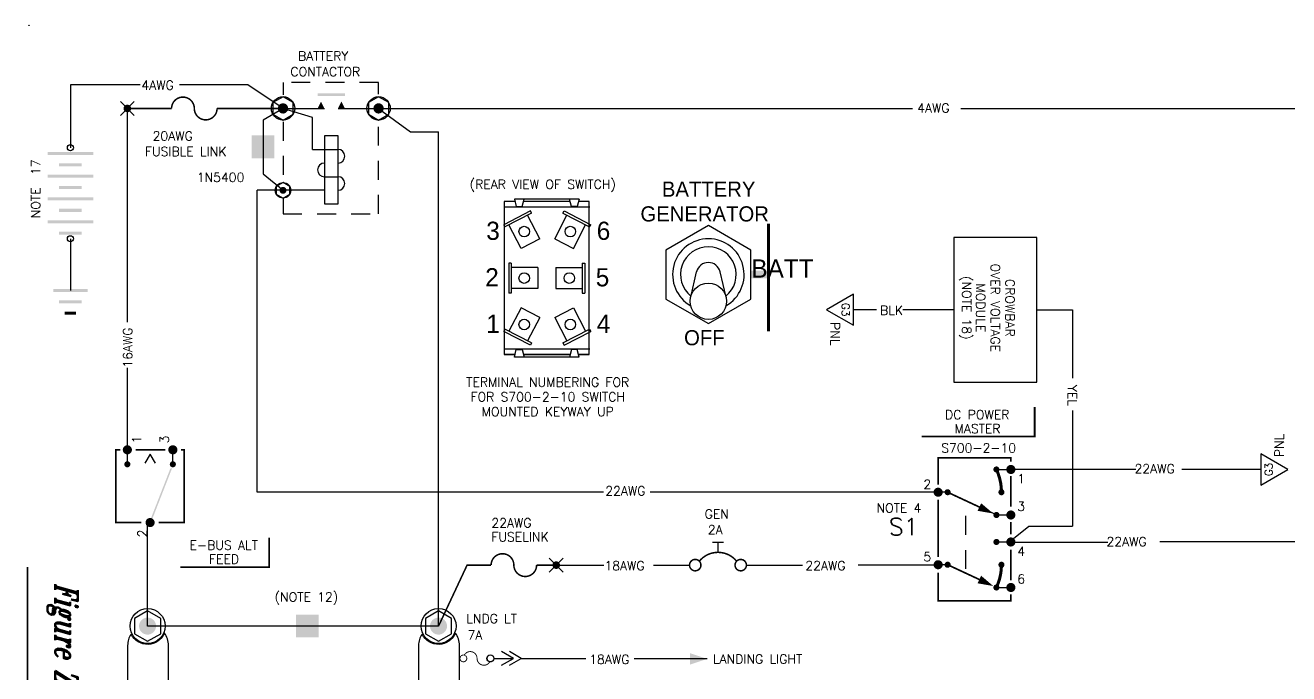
# Model space of a CAD drawing. Extents: x -1.8 to 13.7, y 0.6 to 9.7.
# Drawn here: x -1.78 to 6.55, y 5.38 to 9.66 of the extents above; entities that cross this region are included whole.
import ezdxf
from ezdxf.enums import TextEntityAlignment as Align

# ---------------------------------------------------------------- set-up
doc = ezdxf.new("R2010")
doc.units = 0
doc.header["$LTSCALE"] = 0.5
doc.header["$MEASUREMENT"] = 0
doc.linetypes.add('HIDDEN', pattern=[0.375, 0.25, -0.125])
doc.layers.get('0').update_dxf_attribs({"linetype": 'CONTINUOUS'})
doc.layers.add('INSETS', color=2, linetype='CONTINUOUS')
doc.styles.add('FUTURA', font='VELVET-L.SHX')
doc.styles.add('FUTURAV', font='VELVET-L.SHX')
doc.styles.add('ROMANT', font='romant.shx', dxfattribs={"width": 0.7, "oblique": 15})
doc.styles.get("Standard").update_dxf_attribs({"font": 'ROMANS.shx'})

# ---------------------------------------------------------------- blocks, each defined once
blk = doc.blocks.new('BBCP')
blk.add_line((0.2299438525270645, 0), (0.3566964805031532, 0))
at = {"color": 7}
for p, q in [((0.3552276689481992, 0), (0.2769986337626751, 0.04516555452281068)), ((0.2769986337626751, -0.04516555452281068), (0.3552276689481992, 0)), ((0.4073033976368174, 0), (0.3290743624512933, 0.04516555452281068)), ((0.3290743624512933, -0.04516555452281068), (0.4073033976368174, 0)), ((0.4073033976368174, 0), (0.8337464384351927, 0))]:
    blk.add_line(p, q, dxfattribs=at)
for points in [[(0.0366770296984944, 0.01951044453741702, 0.006000000000000001, 0.006000000000000001, 39.33880835951041), (0.03859916624609294, 0.01827240556744414, 0.006000000000000001, 0.006000000000000001, 39.33880835951041)], [(0.2007194449185601, -0.02012461179749891, 0.006000000000000001, 0.006000000000000001, -0.7914183192462256), (0.1154702213235623, 0, 0.006000000000000001, 0.006000000000000001, 0.7914183192462259), (0.03022099772856457, 0.02012461179749891, 0.006000000000000001, 0.006000000000000001, 0.7914183192462259)], [(0.2166770296984906, 0.01951044453741702, 0.006000000000000001, 0.006000000000000001, 39.33880835951041), (0.21859916624609, 0.01827240556744414, 0.006000000000000001, 0.006000000000000001, 39.33880835951041)]]:
    blk.add_lwpolyline(points, format="xyseb")
blk.add_circle((0.2025000000000023, 0), 0.02249999999999979)
blk = doc.blocks.new('BAT', base_point=(4.05, 6.75))
for centre in [(4.05, 6.75), (4.05, 6.15)]:
    blk.add_circle(centre, 0.02)
for points in [[(4.2, 6.702500000000001), (4.2, 6.7225), (3.9, 6.702500000000001), (3.9, 6.7225)], [(4.125, 6.6275), (4.125, 6.6475), (3.975, 6.6275), (3.975, 6.6475)], [(4.2, 6.5525), (4.2, 6.5725), (3.9, 6.5525), (3.9, 6.5725)], [(4.2, 6.402500000000001), (4.2, 6.4225), (3.9, 6.402500000000001), (3.9, 6.4225)], [(4.125, 6.4775), (4.125, 6.4975), (3.975, 6.4775), (3.975, 6.4975)], [(4.125, 6.327500000000001), (4.125, 6.3475), (3.975, 6.327500000000001), (3.975, 6.3475)], [(4.2, 6.2525), (4.2, 6.2725), (3.9, 6.2525), (3.9, 6.2725)], [(4.125, 6.1775), (4.125, 6.1975), (3.975, 6.1775), (3.975, 6.1975)]]:
    blk.add_trace(points)
blk = doc.blocks.new('GND', base_point=(5.399999999999999, 6.45))
for points in [[(5.2875, 6.46), (5.2875, 6.44), (5.5125, 6.46), (5.5125, 6.44)], [(5.325, 6.385), (5.325, 6.365), (5.475, 6.385), (5.475, 6.365)], [(5.4375, 6.29), (5.4375, 6.31), (5.3625, 6.29), (5.3625, 6.31)]]:
    blk.add_trace(points)
blk = doc.blocks.new('ARROWHEAD', base_point=(5.399999999999999, 17.1))
blk.add_lwpolyline([(5.399999999999999, 17.1, 0, 0.075, 0), (5.2875, 17.1, 0.075, 0.075, 0)], format="xyseb")
blk = doc.blocks.new('CB')
for points in [[(-0.02704903082498689, 0.02597306164975421, 0.01, 0.01, 0.4727572666355321), (-0.2729509691754153, 0.02597306164926749, 0.01, 0.01, 0.4727572666355321)], [(-0.1875, 0.1499999999999986, 0.01, 0.01, 0), (-0.1125000000000007, 0.1499999999999986, 0.01, 0.01, 0)], [(-0.1500000000000021, 0.08409902576697448, 0.01, 0.01, 0), (-0.1500000000000021, 0.1499999999999986, 0.01, 0.01, 0)], [(-0.3047399613886519, -0.03719923071831133, 0.01, 0.01, 273.9696988207883), (-0.3052825490245326, -0.0371260646420204, 0.01, 0.01, 273.9696988207883)], [(-0.005842398127015258, -0.03704208935961262, 0.01, 0.01, 692.0208592420624), (-0.006056408857205042, -0.03700770070883053, 0.01, 0.01, 692.0208592420624)]]:
    blk.add_lwpolyline(points, format="xyseb")
blk = doc.blocks.new('DIODE')
blk.add_lwpolyline([(0, 0, 0.15, 0.15, 0), (0, -0.02324600182806336, 0, 0.15, 0), (0, -0.1510990118823976, 0.15, 0.15, 0)], format="xyseb")
blk = doc.blocks.new('G3')
blk.add_lwpolyline([(-0.1029910085553745, 0), (3.552713678800501e-15, -0.1783856595406714), (0.1029910085553745, 0)], close=True)
blk.add_text('G3', height=0.04999999998).set_placement((3.552713678800501e-15, -0.07655123656131302), align=Align.CENTER)
blk.add_text('PNL', height=0.06).set_placement((0.08136636393703967, -0.1509795294095824))
blk = doc.blocks.new('DOT')
at = {"color": 7}
blk.add_lwpolyline([(-0.01249999999999929, 0, 0.025, 0.025, 1), (0.01249999999999929, 0, 0.025, 0.025, 1)], format="xyseb", close=True, dxfattribs=at)
blk = doc.blocks.new('SPLICE')
for p, q in [((-0.04540863766729331, -0.04540863766729331), (0.04540863766729686, 0.04540863766729331)), ((0.04540863766729331, -0.04540863766730041), (-0.04540863766729331, 0.04540863766729331))]:
    blk.add_line(p, q)
blk.add_blockref('DOT', (0, 0))
blk = doc.blocks.new('S1TL1-1')
for p, q in [((0.4445141521014904, 0.1499610244477418), (0.5397856955674101, 0.1499610244477418)), ((0.5119653413703986, 0), (0.4515705604017448, 0.03486894304990162)), ((0.4515705604017448, -0.03486894304990162), (0.5119653413703986, 0)), ((0.4445141521014904, -0.1500389755522571), (0.5397856955674101, -0.1500389755522562))]:
    blk.add_line(p, q)
for points in [[(0.0602143044325878, 0.05862001075687928, 0.0110390673, 0.0110390673, 0), (0.0602143044325878, 0.2250000000000005, 0.0110390673, 0.0110390673, 0), (0.5397856955674101, 0.2250000000000005, 0.0110390673, 0.0110390673, 0), (0.5397856955674101, 0.1963011701771764, 0.0110390673, 0.0110390673, 0)], [(0.5397856955674101, 0.09485189481485179, 0.0110390673, 0.0110390673, 0), (0.5397856955674101, -0.1008002790982019, 0.0110390673, 0.0110390673, 0)], [(0.0602143044325878, -0.0573220182286347, 0.0110390673, 0.0110390673, 0), (0.0602143044325878, -0.2250000000000005, 0.0110390673, 0.0110390673, 0), (0.5397856955674101, -0.2250000000000005, 0.0110390673, 0.0110390673, 0), (0.5397856955674101, -0.204665013397725, 0.0110390673, 0.0110390673, 0)]]:
    blk.add_lwpolyline(points, format="xyseb")
at = {"color": 7}
for points in [[(0.4345141521014888, 0.1499610244477418, 0.02, 0.02, 1), (0.4545141521014919, 0.1499610244477418, 0.02, 0.02, 1)], [(0.5247856955674095, 0.1499610244477418, 0.03, 0.03, 1), (0.5547856955674106, 0.1499610244477418, 0.03, 0.03, 1)], [(0.04521430443258723, 0, 0.03, 0.03, 1), (0.07521430443258836, 0, 0.03, 0.03, 1)], [(0.4345141521014888, -0.1500389755522571, 0.02, 0.02, 1), (0.4545141521014919, -0.1500389755522571, 0.02, 0.02, 1)], [(0.5247856955674095, -0.1500389755522562, 0.03, 0.03, 1), (0.5547856955674106, -0.1500389755522562, 0.03, 0.03, 1)]]:
    blk.add_lwpolyline(points, format="xyseb", close=True, dxfattribs=at)
blk.add_lwpolyline([(0.0602143044325878, 0, 0.01, 0.01, 0), (0.3393640304037149, -0.1087973698849014, 0.06, 0, 0), (0.4250097833525501, -0.1421774229378965, 0, 0, 0)], format="xyseb", dxfattribs=at)
for s, p in [('1', (0.6078822567853059, 0.05902977828512501)), ('2', (-0.0113335591307191, 0.02255697426779069)), ('3', (0.6078822567853059, -0.1233342418015466))]:
    blk.add_text(s, height=0.06).set_placement(p, align=Align.CENTER)

msp = doc.modelspace()

# ---------------------------------------------------------------- linework, layer by layer
at = {"color": 7}
for p, q in [((-1.48063077791434, 9.263590299735323), (-1.48063077791434, 8.849217860188276)), ((-1.021340467522302, 9.263590299735323), (-1.48063077791434, 9.263590299735323)), ((-0.3105715738391309, 9.263590299735323), (-0.7620058578585318, 9.263590299735323)), ((-0.07907143185743237, 9.108591531687797), (-0.3105715738391309, 9.263590299735323)), ((-1.105511705757377, 7.699594967889593), (-1.105511705757377, 9.108180671088288)), ((-0.07907143185743237, 9.108591531687797), (-0.2103283491053043, 9.030834105762562)), ((0.1146008595715893, 9.047851017289975), (-0.08048027320088824, 9.108591531687797)), ((-0.05798027320091048, 9.108591531687797), (0.1935335574629784, 9.108591531687797)), ((0.2835335574628877, 9.108591531687797), (0.5509285681425693, 9.108591531687797)), ((0.5509285681425693, 9.108591531687797), (4.072085242758363, 9.108591531687797)), ((0.5509285681425693, 9.108591531687797), (0.760820321958042, 8.953389849891328)), ((4.390104874508544, 9.108591531687797), (11.57188142908023, 9.108591531687797)), ((-0.2103283491053043, 9.030834105762562), (-0.2103283491053043, 8.676991639824433)), ((0.1146008595715893, 8.838591531687527), (0.1146008595715893, 9.047851017289975)), ((0.1935335574629784, 8.928591531687442), (0.1935335574629784, 8.478591531687886)), ((0.2835335574628877, 8.928591531687442), (0.1935335574629784, 8.928591531687442)), ((0.2835335574628877, 8.478591531687886), (0.2835335574628877, 8.928591531687442)), ((0.760820321958042, 8.953389849891328), (0.9461254201373102, 8.953389849891328)), ((0.9461254201373102, 5.696146047517443), (0.9461254201373102, 8.953389849891328)), ((0.1146008595715893, 8.838591531687527), (0.2835335574628877, 8.838591531687527)), ((-0.2103283491053043, 8.676991639824433), (-0.07907143185743148, 8.568591531687797)), ((0.1935335574629784, 8.658591531687708), (0.2835335574628877, 8.658591531687708)), ((0.1935335574629802, 8.568591531687797), (-0.2487383167889972, 8.568591531687805)), ((-0.2487383167889972, 6.578616061174668), (-0.2487383167889972, 8.568591531687805)), ((1.872458381500157, 8.510948939530426), (1.447242219574049, 8.510948939530426)), ((1.447242219574049, 8.510948939530426), (1.458401288249709, 8.461372633605784)), ((1.496950726747597, 8.461372633605784), (1.510138682587927, 8.510948939530426)), ((1.822749874326609, 8.461372633605784), (1.809561918486279, 8.510948939530426)), ((1.872458381500158, 8.510948939530426), (1.861299312824498, 8.461372633605784)), ((0.1935335574629784, 8.478591531687886), (0.2835335574628877, 8.478591531687886)), ((1.55213119852935, 8.432706062049261), (1.376605284073245, 8.341814620159195)), ((1.379579966796639, 8.494477032521939), (1.379579966796639, 7.486051722690711)), ((1.450949860514586, 8.494477032521939), (1.379579966796639, 8.494477032521939)), ((1.943416815200292, 8.458238844639816), (1.382876147719363, 8.458238844639816)), ((1.559647925066669, 8.418190060633247), (1.384122010610565, 8.327298618743184)), ((1.458401288249709, 8.461372633605784), (1.496950726747597, 8.461372633605784)), ((1.813943664527708, 8.494477032521939), (1.505756936546499, 8.494477032521939)), ((1.559647925066669, 8.418190060633247), (1.55213119852935, 8.432706062049261)), ((1.766645037852987, 8.418190060633247), (1.774161764390305, 8.432706062049261)), ((1.766645037852987, 8.418190060633247), (1.942170952309091, 8.327298618743184)), ((1.774161764390305, 8.432706062049261), (1.949687678846411, 8.341814620159195)), ((1.861299312824498, 8.461372633605784), (1.822749874326609, 8.461372633605784)), ((1.940120634277568, 8.494477032521939), (1.868750740559621, 8.494477032521939)), ((1.940120634277568, 7.486051722690711), (1.940120634277568, 8.494477032521939)), ((1.384122010610565, 8.327298618743184), (1.376605284073245, 8.341814620159195)), ((1.490781950174503, 8.185800209768182), (1.410450892759606, 8.340932332427542)), ((1.613650100332526, 8.249424224289527), (1.533319042917627, 8.404556346948889)), ((1.712642862587129, 8.249424224289527), (1.792973920002028, 8.404556346948889)), ((1.835511012745153, 8.185800209768182), (1.91584207016005, 8.340932332427542)), ((1.942170952309091, 8.327298618743184), (1.949687678846411, 8.341814620159195)), ((-1.48063077791434, 8.249217860188278), (-1.48063077791434, 7.908009267437652)), ((1.613650100332526, 8.249424224289527), (1.490781950174503, 8.185800209768182)), ((1.712642862587129, 8.249424224289527), (1.835511012745153, 8.185800209768182)), ((1.409245507745785, 8.089095800815883), (1.409245507745784, 7.891432954396766)), ((1.425592234480717, 8.089095800815882), (1.409245507745785, 8.089095800815883)), ((1.425592234480717, 8.089095800815882), (1.425592234480716, 7.891432954396766)), ((1.89410836659349, 8.089095800815882), (1.910455093328421, 8.089095800815883)), ((1.89410836659349, 8.089095800815882), (1.894108366593491, 7.891432954396766)), ((1.910455093328421, 8.089095800815883), (1.910455093328422, 7.891432954396766)), ((1.60028927013443, 8.059446379505422), (1.425592234480717, 8.059446379505422)), ((1.60028927013443, 8.059446379505422), (1.60028927013443, 7.921082375707227)), ((1.719411330939777, 8.059446379505422), (1.719411330939777, 7.921082375707227)), ((1.719411330939777, 8.059446379505422), (1.89410836659349, 8.059446379505422)), ((1.60028927013443, 7.921082375707227), (1.425592234480717, 7.921082375707229)), ((1.719411330939777, 7.921082375707227), (1.89410836659349, 7.921082375707229)), ((1.425592234480716, 7.891432954396766), (1.409245507745784, 7.891432954396766)), ((1.894108366593491, 7.891432954396766), (1.910455093328422, 7.891432954396766)), ((1.490781950174503, 7.794728545444467), (1.410450892759606, 7.639596422785107)), ((1.613650100332526, 7.731104530923123), (1.490781950174503, 7.794728545444467)), ((1.712642862587129, 7.731104530923123), (1.835511012745153, 7.794728545444467)), ((1.835511012745153, 7.794728545444467), (1.91584207016005, 7.639596422785107)), ((3.833987340264409, 7.781858266607145), (3.682077393886174, 7.781858266607145)), ((4.34302083824364, 7.781858266607145), (4.008343962327967, 7.781858266607145)), ((4.890209806219605, 7.781858266607145), (5.126067125060395, 7.781858266607145)), ((5.126067125060395, 7.781858266607145), (5.126067125060395, 7.330465530098142)), ((1.613650100332526, 7.731104530923123), (1.533319042917627, 7.575972408263761)), ((1.712642862587129, 7.731104530923123), (1.792973920002028, 7.575972408263761)), ((1.384122010610565, 7.653230136469466), (1.376605284073245, 7.638714135053455)), ((1.55213119852935, 7.547822693163388), (1.376605284073245, 7.638714135053455)), ((1.559647925066669, 7.562338694579402), (1.384122010610565, 7.653230136469466)), ((1.766645037852987, 7.562338694579402), (1.942170952309091, 7.653230136469466)), ((1.774161764390305, 7.547822693163388), (1.949687678846411, 7.638714135053455)), ((1.942170952309091, 7.653230136469466), (1.949687678846411, 7.638714135053455)), ((1.943416815200292, 7.522289910572834), (1.382876147719363, 7.522289910572834)), ((1.447242219574049, 7.469579815682224), (1.458401288249709, 7.519156121606866)), ((1.458401288249709, 7.519156121606866), (1.496950726747597, 7.519156121606866)), ((1.496950726747597, 7.519156121606866), (1.510138682587927, 7.469579815682224)), ((1.559647925066669, 7.562338694579402), (1.55213119852935, 7.547822693163388)), ((1.766645037852987, 7.562338694579402), (1.774161764390305, 7.547822693163388)), ((1.822749874326609, 7.519156121606866), (1.809561918486279, 7.469579815682224)), ((1.861299312824498, 7.519156121606866), (1.822749874326609, 7.519156121606866)), ((1.872458381500158, 7.469579815682224), (1.861299312824498, 7.519156121606866)), ((1.450949860514586, 7.486051722690711), (1.379579966796639, 7.486051722690711)), ((1.379579966796639, 7.486051722690711), (1.450949860514585, 7.486051722690711)), ((1.872458381500157, 7.469579815682224), (1.447242219574049, 7.469579815682224)), ((1.505756936546498, 7.486051722690711), (1.813943664527708, 7.486051722690711)), ((1.813943664527708, 7.486051722690711), (1.505756936546499, 7.486051722690711)), ((1.86875074055962, 7.486051722690711), (1.940120634277568, 7.486051722690711)), ((1.940120634277568, 7.486051722690711), (1.868750740559621, 7.486051722690711)), ((-1.105511705757377, 6.858240498755336), (-1.105511705757377, 7.399643271479533)), ((5.126067125060395, 7.117583799298817), (5.126067125060394, 6.355883480557884)), ((5.544246792693436, 6.728577085622408), (4.719778243567335, 6.728577085622408)), ((6.367939050303368, 6.728577085622408), (5.846285756398824, 6.728577085622408)), ((2.034804151823164, 6.578616061174667), (-0.2487383167889972, 6.578616061174668)), ((4.225206852432514, 6.578616061174667), (2.340546533091765, 6.578616061174667)), ((-0.9723153865685354, 5.696146047517443), (-0.9723153865685354, 6.380650115320314)), ((4.704778243567336, 6.24819140052665), (4.838886945412799, 6.355883480557884)), ((4.838886945412799, 6.355883480557884), (5.126067125060394, 6.355883480557884)), ((5.359310677481727, 6.24819140052665), (4.725906492777026, 6.24819140052665)), ((6.033557928177212, 6.252717736517514), (5.701476419935931, 6.252717736517514)), ((8.961109643948994, 6.252717736517516), (6.033557928177212, 6.252717736517514)), ((1.709239653603754, 6.098230376078805), (2.036854944041, 6.098230376078805)), ((2.363204191197244, 6.098230376078805), (2.603165379412855, 6.098230376078805)), ((2.9819542682911, 6.098230376078805), (3.345433230985305, 6.098230376078805)), ((4.225206852432514, 6.098230376078909), (3.714032311088177, 6.098230376078909)), ((0.9461254201373103, 5.696146047517439), (-0.9723153865685319, 5.696146047517443)), ((2.717241382699914, 5.480327863446693), (2.236955736982289, 5.480327863446693))]:
    msp.add_line(p, q, dxfattribs=at)
for p, q in [((4.624506700101415, 6.728577085622408), (4.719778243567335, 6.728577085622408)), ((4.302747078683438, 6.578616061174666), (4.225206852432514, 6.578616061174666)), ((4.624506700101415, 6.428577085622409), (4.302747078683438, 6.578616061174667)), ((4.624506700101415, 6.428577085622409), (4.719778243567335, 6.428577085622409)), ((4.624506700101415, 6.250764655558012), (4.719778243567335, 6.250764655558012)), ((4.302747078683438, 6.100803631110271), (4.225206852432514, 6.100803631110271)), ((4.624506700101415, 5.950764655558012), (4.719778243567335, 5.950764655558012))]:
    msp.add_line(p, q)
at = {"linetype": 'HIDDEN'}
msp.add_line((4.422371896071968, 6.072834092721002), (4.422371896071968, 6.522834092721001), dxfattribs=at)
at = {"color": 7, "linetype": 'HIDDEN'}
for points in [[(-0.07907143185743148, 9.27934475503837), (-0.07907143185743148, 9.198104228141386)], [(0.5509285681425693, 9.201356452251026), (0.5509285681425693, 9.27934475503837), (-0.07893980614966534, 9.27934475503837)], [(-0.07907143185743148, 9.020858014165952), (-0.07907143185743148, 8.623362759690401)], [(-0.07907143185743148, 8.511841609720797), (-0.07907143185743148, 8.41302519167198), (0.5509285681425693, 8.41302519167198), (0.5509285681425693, 9.017605790056308)]]:
    msp.add_lwpolyline(points, dxfattribs=at)
for points in [[(-0.07907143185743237, 9.108591531687797, 0.01, 0.01, 0), (-0.3556218072663159, 9.108180671088292, 0.01, 0.01, 0), (-0.5139665036377284, 9.108180671088292, 0.01, 0.01, -1.000000000000012), (-0.6639665036377307, 9.108180671088288, 0.01, 0.01, 1), (-0.8139665036377115, 9.108180671088288, 0.01, 0.01, 0), (-1.105511705757377, 9.108180671088288, 0.01, 0.01, 0)], [(4.240206852432514, 6.627778292312757, 0.0110390673, 0.0110390673, 0), (4.240206852432514, 6.804412074177924, 0.0110390673, 0.0110390673, 0), (4.719778243567335, 6.804412074177924, 0.0110390673, 0.0110390673, 0), (4.719778243567335, 6.779758972742597, 0.0110390673, 0.0110390673, 0)], [(4.657736603639394, 6.578616061174666, 0.02, 0.02, 0.1094674618432523), (4.624506700101422, 6.728577085622391, 0.02, 0.02, 0.1094674618432523)], [(4.719778243567335, 6.685888552477108, 0.0110390673, 0.0110390673, 0), (4.719778243567335, 6.48250264190188, 0.0110390673, 0.0110390673, 0)], [(4.302747078683438, 6.578616061174667, 0.0110390673, 0.0110390673, 0), (4.541996713460499, 6.467052124267337, 0.0110390673, 0.0110390673, 0)], [(4.240206852432514, 6.150728850977804, 0.0110390673, 0.0110390673, 0), (4.240206852432514, 6.529437852034626, 0.0110390673, 0.0110390673, 0)], [(4.603436464414592, 6.438402297882307, 0, 0.05519533649999999, 0), (4.511900917473869, 6.481086024414173, 0.05519533649999999, 0.05519533649999999, 0)], [(4.719778243567335, 6.381927191617428, 0.0110390673, 0.0110390673, 0), (4.719778243567335, 6.300474521401322, 0.0110390673, 0.0110390673, 0)], [(0.9461254201373102, 5.696146047517443, 0.01, 0.01, 0), (1.134506508283606, 6.098230376078804, 0.01, 0.01, 0), (1.292851204655018, 6.098230376078804, 0.01, 0.01, -1.000000000000012), (1.442851204655021, 6.098230376078805, 0.01, 0.01, 1), (1.592851204655001, 6.098230376078805, 0.01, 0.01, 0), (1.722121809773964, 6.098230376078805, 0.01, 0.01, 0)], [(4.719778243567335, 6.199899071116869, 0.0110390673, 0.0110390673, 0), (4.719778243567335, 5.998748170547963, 0.0110390673, 0.0110390673, 0)], [(4.302747078683438, 6.100803631110271, 0.0110390673, 0.0110390673, 0), (4.541996713460499, 5.98923969420294, 0.0110390673, 0.0110390673, 0)], [(4.624476856497384, 5.950849222830276, 0.02, 0.02, 0.1094674618432523), (4.657736603639394, 6.10080363111027, 0.02, 0.02, 0.1094674618432523)], [(4.240206852432514, 6.04791839068703, 0.0110390673, 0.0110390673, 0), (4.240206852432514, 5.862344568796577, 0.0110390673, 0.0110390673, 0), (4.719778243567335, 5.862344568796577, 0.0110390673, 0.0110390673, 0), (4.719778243567335, 5.906225278255582, 0.0110390673, 0.0110390673, 0)], [(4.603436464414592, 5.96058986781791, 0, 0.05519533649999999, 0), (4.511900917473869, 6.003273594349776, 0.05519533649999999, 0.05519533649999999, 0)]]:
    msp.add_lwpolyline(points, format="xyseb")
at = {"color": 7}
for points in [[(-0.01250462822146847, 9.147023893686114), (-0.07907143185743148, 9.185456255684429), (-0.1456382354933945, 9.147023893686114), (-0.1456382354933945, 9.070159169689479), (-0.07907143185743148, 9.031726807691165), (-0.01250462822146847, 9.070159169689479)], [(0.6174953717785323, 9.147023893686114), (0.5509285681425693, 9.185456255684429), (0.4843617645066063, 9.147023893686114), (0.4843617645066063, 9.070159169689479), (0.5509285681425693, 9.031726807691165), (0.6174953717785323, 9.070159169689479)], [(-0.03469356276678948, 8.59421310635334), (-0.07907143185743148, 8.619834681018887), (-0.1234493009480735, 8.59421310635334), (-0.1234493009480735, 8.542969957022255), (-0.07907143185743148, 8.517348382356708), (-0.03469356276678948, 8.542969957022255)], [(-0.8857587574694179, 5.746119540627971), (-0.9723153865685319, 5.796093033738492), (-1.058872015667653, 5.746119540627971), (-1.058872015667653, 5.646172554406929), (-0.9723153865685319, 5.596199061296401), (-0.8857587574694179, 5.646172554406929)], [(1.032682049236428, 5.746119540627971), (0.9461254201373137, 5.796093033738492), (0.8595687910381926, 5.746119540627971), (0.8595687910381926, 5.646172554406929), (0.9461254201373137, 5.596199061296401), (1.032682049236428, 5.646172554406929)]]:
    msp.add_lwpolyline(points, close=True, dxfattribs=at)
for points, format in [([(-0.09594643185741436, 9.108591531687797, 0.03374999999996624, 0.03374999999996624, 1), (-0.06219643185745038, 9.108591531687797, 0.03374999999996624, 0.03374999999996624, 1)], "xyseb"), ([(0.5340535681425882, 9.108591531687797, 0.03374999999996624, 0.03374999999996624, 1), (0.5678035681425504, 9.108591531687797, 0.03374999999996624, 0.03374999999996624, 1)], "xyseb"), ([(-0.09032143185741948, 8.568591531687797, 0.0224999999999775, 0.0224999999999775, 1), (-0.06782143185744349, 8.568591531687797, 0.0224999999999775, 0.0224999999999775, 1)], "xyseb"), ([(4.876614675176455, 7.140143697087077, 0, 0, 0), (4.131727721793279, 7.140143697087077, 0, 0, 0), (4.131727721793279, 6.9452783563221, 0.01125, 0.01125, 0), (4.876614675176455, 6.9452783563221, 0.01125, 0.01125, 0)], "xyseb"), ([(-0.1703992162569294, 6.279404019194827, 0, 0, 0), (-0.7569850282439119, 6.279404019194827, 0, 0, 0), (-0.7569850282439119, 6.084538678429849, 0.01125, 0.01125, 0), (-0.1703992162569294, 6.084538678429849, 0.01125, 0.01125, 0)], "xyseb"), ([(-1.000315386568538, 5.696146047517443, 0.05599999999999999, 0.05599999999999999, 1), (-0.9443153865685332, 5.696146047517443, 0.05599999999999999, 0.05599999999999999, 1)], "xyseb"), ([(0.9181254201373079, 5.696146047517443, 0.05599999999999999, 0.05599999999999999, 1), (0.9741254201373124, 5.696146047517443, 0.05599999999999999, 0.05599999999999999, 1)], "xyseb"), ([(-1.10371452256841, 2.633705048615196), (-1.10371452256841, 2.491572470157577, 0.414213562373095), (-0.9669153980885525, 2.358373322637714, 0.414213562373095), (-0.8337162505686848, 2.491572470157584), (-0.8337162505686848, 2.633705048615196), (-0.8337162505686848, 5.568632385102552, 0.1629412427891178), (-0.8609258994960314, 5.649910876706143, -0.6474322707957655), (-1.080918878270538, 5.643699975783148, 0.1484864543589288), (-1.10371452256841, 5.568632385102552)], "xyb"), ([(0.8147262841374356, 1.180293656460032), (0.8147262841374356, 1.038161078002412, 0.414213562373095), (0.9515254086172931, 0.9049619304825498, 0.414213562373095), (1.084724556137161, 1.038161078002419), (1.084724556137161, 1.180293656460032), (1.084724556137161, 5.568632385102552, 0.1629412427891178), (1.057514907209814, 5.649910876706143, -0.6474322707957655), (0.8375219284353079, 5.643699975783148, 0.1484864543589288), (0.8147262841374356, 5.568632385102552)], "xyb")]:
    msp.add_lwpolyline(points, format=format, close=True, dxfattribs=at)
for points in [[(3.121968697996275, 8.349527181703163, 0.02, 0.02, 0), (3.121968697996275, 7.638757942212997, 0.02, 0.02, 0)], [(3.005419777740618, 8.01337816033701, 0.05, 0.05, 0), (3.119335918354006, 8.01337816033701, 0.05, 0.05, 0)], [(-1.764122951206857, 6.086194920281473, 0.01, 0.01, 0), (-1.764122951206857, 1.629049822609346, 0.01, 0.01, 0), (-1.331660573711808, 1.629049822609346, 0, 0, 0), (-1.331660573711808, 6.095591171505268, 0, 0, 0), (-1.773524307239359, 6.095591171505268, 0.01, 0.01, 0)]]:
    msp.add_lwpolyline(points, format="xyseb", dxfattribs=at)
msp.add_lwpolyline([(4.890209806219605, 7.305020288514452), (4.890209806219605, 8.25869624469984), (4.34302083824364, 8.25869624469984), (4.34302083824364, 7.305020288514452), (4.890209806219605, 7.305020288514452)], dxfattribs=at)
for points in [[(4.614506700101416, 6.728577085622408, 0.02, 0.02, 1), (4.634506700101415, 6.728577085622408, 0.02, 0.02, 1)], [(4.704778243567335, 6.728577085622408, 0.03, 0.03, 1), (4.734778243567335, 6.728577085622408, 0.03, 0.03, 1)], [(4.225206852432514, 6.578616061174666, 0.03, 0.03, 1), (4.255206852432513, 6.578616061174666, 0.03, 0.03, 1)], [(4.292747078683438, 6.578616061174666, 0.02, 0.02, 1), (4.312747078683437, 6.578616061174666, 0.02, 0.02, 1)], [(4.647736596609474, 6.578545413481618, 0.02, 0.02, 1), (4.667736596609473, 6.578545413481618, 0.02, 0.02, 1)], [(4.614506700101416, 6.428577085622409, 0.02, 0.02, 1), (4.634506700101415, 6.428577085622409, 0.02, 0.02, 1)], [(4.704778243567335, 6.428577085622409, 0.03, 0.03, 1), (4.734778243567335, 6.428577085622409, 0.03, 0.03, 1)], [(4.614506700101416, 6.250764655558012, 0.02, 0.02, 1), (4.634506700101415, 6.250764655558012, 0.02, 0.02, 1)], [(4.704778243567335, 6.250764655558012, 0.03, 0.03, 1), (4.734778243567335, 6.250764655558012, 0.03, 0.03, 1)], [(4.225206852432514, 6.100803631110271, 0.03, 0.03, 1), (4.255206852432513, 6.100803631110271, 0.03, 0.03, 1)], [(4.292747078683438, 6.100803631110271, 0.02, 0.02, 1), (4.312747078683437, 6.100803631110271, 0.02, 0.02, 1)], [(4.647736603639395, 6.10080363111027, 0.02, 0.02, 1), (4.667736603639394, 6.10080363111027, 0.02, 0.02, 1)], [(4.614506700101416, 5.950764655558012, 0.02, 0.02, 1), (4.634506700101415, 5.950764655558012, 0.02, 0.02, 1)], [(4.704778243567335, 5.950764655558012, 0.03, 0.03, 1), (4.734778243567335, 5.950764655558012, 0.03, 0.03, 1)]]:
    msp.add_lwpolyline(points, format="xyseb", close=True)
for centre, radius in [((-1.753483777414341, 9.65552975718488), 0.001), ((-0.07907143185743148, 9.108591531687797), 0.07686472399663248), ((0.5509285681425693, 9.108591531687797), 0.07686472399663248), ((-0.07907143185743148, 8.568591531687797), 0.05124314933108796), ((1.511292647286977, 8.29664180651317), 0.03495492179053805), ((1.815000315632679, 8.29664180651317), 0.03495492179053805), ((1.511292647286977, 7.990264377606325), 0.03495492179053805), ((1.80840795378723, 7.990264377606325), 0.03495492179053805), ((1.511292647286977, 7.683886948699479), 0.03495492179053805), ((1.815000315632679, 7.683886948699479), 0.03495492179053805), ((-0.9723153865685319, 5.696146047517443), 0.1154088387988257), ((0.9461254201373137, 5.696146047517443), 0.1154088387988257)]:
    msp.add_circle(centre, radius, dxfattribs=at)
for centre, radius, start, end in [((0.2835335574628877, 8.793591531687571), 0.04499999999995458, 270, 90), ((0.1935335574629784, 8.70359153168766), 0.04499999999995511, 90, 270), ((0.2835335574628877, 8.613591531687753), 0.04499999999995458, 270, 90)]:
    msp.add_arc(centre, radius, start, end, dxfattribs=at)
for points in [[(0.1935335574629766, 9.108591531687797), (0.1710335574629989, 9.153591531687756), (0.1485335574630211, 9.108591531687797)], [(0.2835335574628859, 9.108591531687797), (0.3060335574628654, 9.153591531687756), (0.3285335574628414, 9.108591531687797)]]:
    msp.add_solid(points, dxfattribs=at)
msp.add_trace([(0.1485335574630211, 9.207591531687697), (0.1485335574630211, 9.189591531687714), (0.3285335574628414, 9.207591531687697), (0.3285335574628414, 9.189591531687714)], dxfattribs=at)
at = {"layer": 'INSETS', "color": 7}
for p, q in [((2.608661317436519, 7.864767962964136), (2.647736934772729, 8.031533420729252)), ((2.841777234258748, 7.864767962964136), (2.802701616922539, 8.031533420729252))]:
    msp.add_line(p, q, dxfattribs=at)
msp.add_lwpolyline([(2.445018773954649, 7.851604325142025), (2.725219275847627, 7.689830489947033), (3.005419777740618, 7.851604325142025), (3.005419777740618, 8.175151995531989), (2.725219275847627, 8.336925830726988), (2.445018773954649, 8.175151995531989)], close=True, dxfattribs=at)
msp.add_circle((2.725219275847627, 7.837456706536107), 0.1197149213617203, dxfattribs=at)
for radius, start, end in [(0.2358789764118641, 299.4681213484228, 240.5318786515772), (0.18349928918148, 308.8391471330561, 231.1608528669439), (0.07958094406550593, 13.18713661680345, 166.8128884110818)]:
    msp.add_arc((2.725219275847627, 8.01337816033701), radius, start, end, dxfattribs=at)

# ---------------------------------------------------------------- block references
at = {"color": 7}
for name, p in [('SPLICE', (-1.105511705757377, 9.108180671088288)), ('DIODE', (-0.2103283491053043, 8.930246212342611)), ('BAT', (-1.48063077791434, 8.849217860188276)), ('GND', (-1.48063077791434, 7.908009267437652)), ('CB', (2.938610476170375, 6.098230376078909)), ('BBCP', (1.084724556137161, 5.483325503853157)), ('ARROWHEAD', (2.717241382699914, 5.480327863446693))]:
    msp.add_blockref(name, p, dxfattribs=at)
for name, p, rotation in [('G3', (3.682077393886174, 7.781858266607145), 270), ('S1TL1-1', (-0.955550681309635, 6.318454803187926), 90), ('G3', (6.367939050303368, 6.728577085622408), 90), ('DIODE', (0.005895254345723799, 5.696146047517441), 90)]:
    msp.add_blockref(name, p, dxfattribs=dict(at, rotation=rotation))
msp.add_blockref('SPLICE', (1.722121809773964, 6.098230376078805))

# ---------------------------------------------------------------- texts
for s, height, p in [('BATTERY', 0.05999999999994, (0.01976822678868562, 9.4234452571207)), ('CONTACTOR', 0.05999999999994, (-0.0303623290359285, 9.320588114263668)), ('4AWG', 0.05999961599994003, (-1.012841499181165, 9.2314709474075)), ('4AWG', 0.05999961599994003, (4.102082414743607, 9.081069382397978)), ('20AWG', 0.05999999999994, (-0.9388552108996953, 8.897106165683143)), ('FUSIBLE LINK', 0.05999999999994, (-0.9889857667243094, 8.79424902282611)), ('1N5400', 0.05999999999994, (-0.6478425358369266, 8.623792707850223)), ('22AWG', 0.05999961599994003, (5.535000542815113, 6.703321812408261)), ('22AWG', 0.05999961599994003, (2.045584455333714, 6.557560647359214)), ('GEN', 0.05999961599994003, (2.700878297180394, 6.405264211663796)), ('22AWG', 0.05999961599994003, (1.294588098074803, 6.346805936392236)), ('2A', 0.05999961599994003, (2.721663677465095, 6.301425730558082)), ('FUSELINK', 0.05999961599994003, (1.294588098074803, 6.254326087718352)), ('22AWG', 0.05999961599994003, (5.350064427603403, 6.222936127312503)), ('18AWG', 0.05999961599994003, (2.039833330240763, 6.064499003973655)), ('22AWG', 0.05999961599994003, (3.36471377036179, 6.064499003973655)), ('LNDG LT', 0.06, (1.129069862567343, 5.715961230883192)), ('7A', 0.06, (1.137458648341825, 5.607000383877089)), ('18AWG', 0.05999961599994003, (1.939760486164467, 5.446596491341431)), ('LANDING LIGHT', 0.06, (2.755239671572248, 5.448758899096029))]:
    msp.add_text(s, height=height, dxfattribs=at).set_placement(p)
msp.add_text('NOTE  17', height=0.06, rotation=90, dxfattribs=at).set_placement((-1.679564568568912, 8.772573889928129), align=Align.RIGHT)
for s, height, p in [('(REAR VIEW OF SWITCH)', 0.06, (1.633663163853766, 8.578512864395954)), ('BLK', 0.05999999999994002, (3.932783652052741, 7.747534951297162)), ('TERMINAL NUMBERING FOR', 0.06, (1.666078535999473, 7.274406892482297)), ('FOR S700-2-10 SWITCH', 0.06, (1.666078535999473, 7.177264035339441)), ('MOUNTED KEYWAY UP', 0.06, (1.666078535999473, 7.080121178196583)), ('DC POWER', 0.05999999999994002, (4.497799782821456, 7.060186729980825)), ('MASTER', 0.05999999999994002, (4.499939564307383, 6.968114739555795)), ('S1', 0.1125, (4.012721571678087, 6.295153289203625)), ('E-BUS ALT', 0.05999999999994002, (-0.4700635379138314, 6.199447052088574)), ('FEED', 0.05999999999994002, (-0.4679237564279051, 6.107375061663545)), ('(NOTE 12)', 0.06, (0.07510370270333995, 5.858289096032117))]:
    msp.add_text(s, height=height, dxfattribs=at).set_placement(p, align=Align.CENTER)
for s, height, style, p in [('BATTERY', 0.1, 'FUTURA', (2.727248806083031, 8.526624144942451)), ('GENERATOR', 0.1, 'FUTURA', (2.700833158149981, 8.363290827942441)), ('BATT', 0.12, 'FUTURAV', (3.213668329209286, 7.993533461526079)), ('OFF', 0.1, 'FUTURA', (2.698788616717684, 7.547262948205029))]:
    msp.add_text(s, height=height, dxfattribs=dict(at, style=style)).set_placement(p, align=Align.CENTER)
at = {"color": 7, "style": 'FUTURA'}
for s, p in [('3', (1.260783683358254, 8.241920603848992)), ('6', (1.989237425159187, 8.241920603848992)), ('2', (1.254191321512804, 7.935543174942147)), ('5', (1.982645063313738, 7.935543174942147)), ('1', (1.260783683358254, 7.629165746035302)), ('4', (1.989237425159187, 7.629165746035302))]:
    msp.add_text(s, height=0.12, dxfattribs=at).set_placement(p)
at = {"color": 7}
for s, p in [('OVER VOLTAGE', (4.587166590615997, 7.794243637736141)), ('(NOTE 18)', (4.398733460666246, 7.794243637736141)), ('MODULE', (4.490023733473137, 7.794243637736141)), ('CROWBAR', (4.684309447758853, 7.794243637736141)), ('YEL', (5.094517379558862, 7.216421743043796))]:
    msp.add_text(s, height=0.06, rotation=270, dxfattribs=at).set_placement(p, align=Align.CENTER)
msp.add_text('16AWG', height=0.05999961599994003, rotation=90, dxfattribs=at).set_placement((-1.07292137247203, 7.399521499839219))
for s, p in [('S700-2-10', (4.754273979404118, 6.840707650477404)), ('NOTE 4', (4.129485504569564, 6.445076715495012))]:
    msp.add_text(s, height=0.06, dxfattribs=at).set_placement(p, align=Align.RIGHT)
for s, p in [('1', (4.78787480478523, 6.637645839459791)), ('2', (4.168658988869207, 6.601173035442457)), ('3', (4.78787480478523, 6.45528181937312)), ('5', (4.168658988869207, 6.12336060537806)), ('4', (4.78787480478523, 6.159833409395395)), ('6', (4.78787480478523, 5.977469389308722))]:
    msp.add_text(s, height=0.06).set_placement(p, align=Align.CENTER)
at = {"color": 7, "style": 'ROMANT', "oblique": 15, "width": 0.7}
msp.add_text('Figure Z-18. Single Battery and  LOM Engine', height=0.15, rotation=270, dxfattribs=at).set_placement((-1.582413287047997, 5.981247245613353))

doc.saveas('drawing.dxf')
